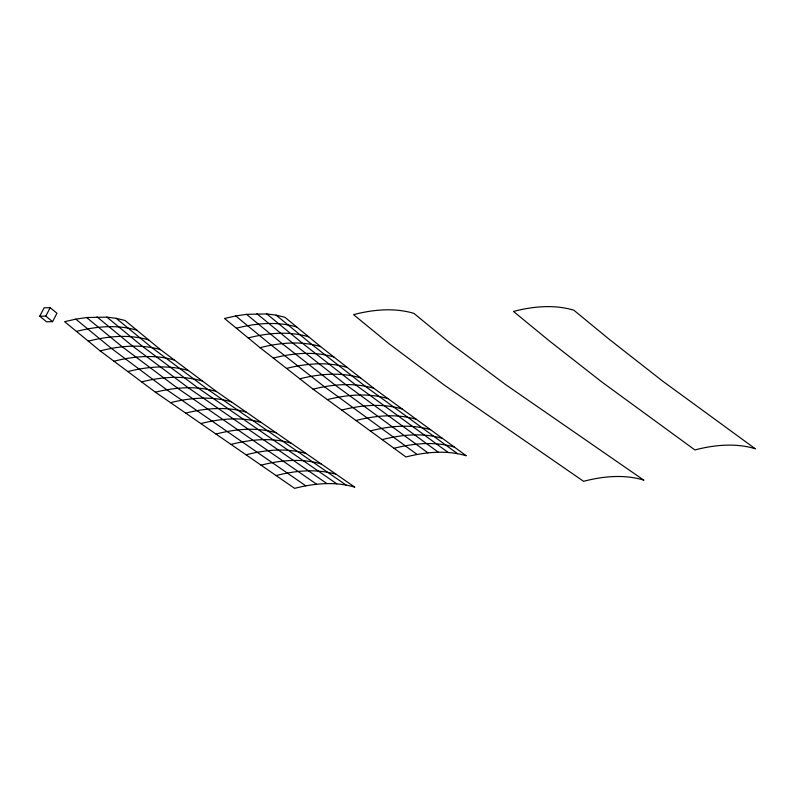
<?xml version="1.0" encoding="UTF-8"?>
<svg xmlns="http://www.w3.org/2000/svg" width="795" height="795" viewBox="0 0 795 795"><rect width="100%" height="100%" fill="white"/><g stroke="black" fill="none" stroke-linecap="round" stroke-linejoin="round"><path stroke-width="1.19" d="M39.75 316.211L44.142 307.804L50.184 307.685L56.952 313.25L52.559 321.657L46.517 321.776L39.75 316.211L45.792 316.092L52.559 321.657M45.792 316.092L50.184 307.685M75.823 319.143L64.614 321.677L100.18 350.903L155.403 392.193L294.627 488.359C314.184 483.32 335.172 481.333 354.789 487.156L216.578 391.597L160.54 349.671L125.004 320.465L116.229 318.338L106.888 317.135L86.635 317.543L75.823 319.143L111.38 348.369L166.741 389.769L305.797 485.825M76.469 331.416C96.096 326.377 117.153 324.39 136.849 330.203M88.325 341.164C107.951 336.116 128.999 334.129 148.695 339.932M235.737 315.953L224.528 318.477L260.064 347.683L313.061 389.172L405.927 456.976C425.554 451.948 446.591 449.96 466.277 455.774L373.918 388.338L320.584 346.59L284.918 317.275L276.143 315.148L266.802 313.946L246.549 314.343L235.737 315.953L271.294 345.169L324.35 386.698L417.127 454.452M100.18 350.903C119.797 345.865 140.844 343.867 160.54 349.671M236.373 328.216C256.02 323.187 277.097 321.22 296.803 327.043M215.972 434.03C235.559 428.992 256.566 427.004 276.213 432.828M231.007 444.415C250.584 439.377 271.592 437.389 291.228 443.213M246.033 454.8C265.609 449.761 286.607 447.774 306.244 453.597M370.281 430.95C389.898 425.911 410.945 423.924 430.632 429.747M261.068 465.174C280.635 460.146 301.633 458.159 321.269 463.972M382.166 439.625C401.783 434.587 422.831 432.609 442.517 438.423M394.042 448.3C413.668 443.272 434.716 441.285 454.392 447.098M276.103 475.559C295.67 470.531 316.658 468.543 336.285 474.357M113.983 361.228C133.689 356.22 154.806 354.292 174.542 360.155M248.219 337.954C267.885 332.926 288.973 330.978 308.689 336.812M260.064 347.683C279.741 342.675 300.848 340.737 320.584 346.59M200.827 423.566C220.503 418.577 241.591 416.65 261.307 422.523M355.971 420.505C375.647 415.487 396.735 413.539 416.451 419.392M273.311 358.058C293.027 353.059 314.164 351.151 333.92 357.025M341.671 410.061C361.387 405.072 382.524 403.154 402.28 409.037M127.796 371.553C147.572 366.584 168.759 364.716 188.554 370.629M286.558 368.423C306.314 363.444 327.48 361.566 347.246 367.459M299.814 378.798C319.6 373.839 340.787 371.981 360.582 377.893M185.692 413.112C205.448 408.153 226.625 406.285 246.39 412.208M327.371 399.617C347.137 394.648 368.314 392.77 388.099 398.692M313.061 389.172C332.886 384.224 354.103 382.395 373.918 388.338M141.599 381.878C161.455 376.949 182.721 375.141 202.566 381.113M170.547 402.658C190.393 397.729 211.649 395.93 231.484 401.902M155.403 392.193C175.347 387.304 196.673 385.565 216.578 391.597M346.054 485.02L207.674 389.361L151.766 347.544L116.229 318.338M336.752 483.817L198.194 388.059L142.424 346.352L106.888 317.135M326.904 483.559L188.186 387.692L132.556 346.083L97.01 316.867M316.579 484.225L177.683 388.268L122.191 346.759L86.635 317.543M457.513 453.647L365.074 386.141L311.789 344.434L276.143 315.148M448.171 452.444L355.643 384.879L302.418 343.221L266.802 313.946M438.303 452.176L345.686 384.551L292.52 342.933L256.924 313.677M427.939 452.852L335.242 385.158L282.126 343.589L246.549 314.343M643.761 480.12L505.55 384.561L449.503 342.635L413.976 313.429A254.48 125.819 -50.6 0 0 353.586 314.641L389.153 343.867L444.375 385.158L583.6 481.323A252.581 124.875 -50.6 0 1 643.761 480.12M755.25 448.738L662.891 381.302L609.546 339.554L573.891 310.239A254.48 125.819 -50.6 0 0 513.5 311.451L549.027 340.648L602.034 382.137L694.9 449.95A254.152 125.65 -50.6 0 1 755.25 448.738"/></g></svg>
